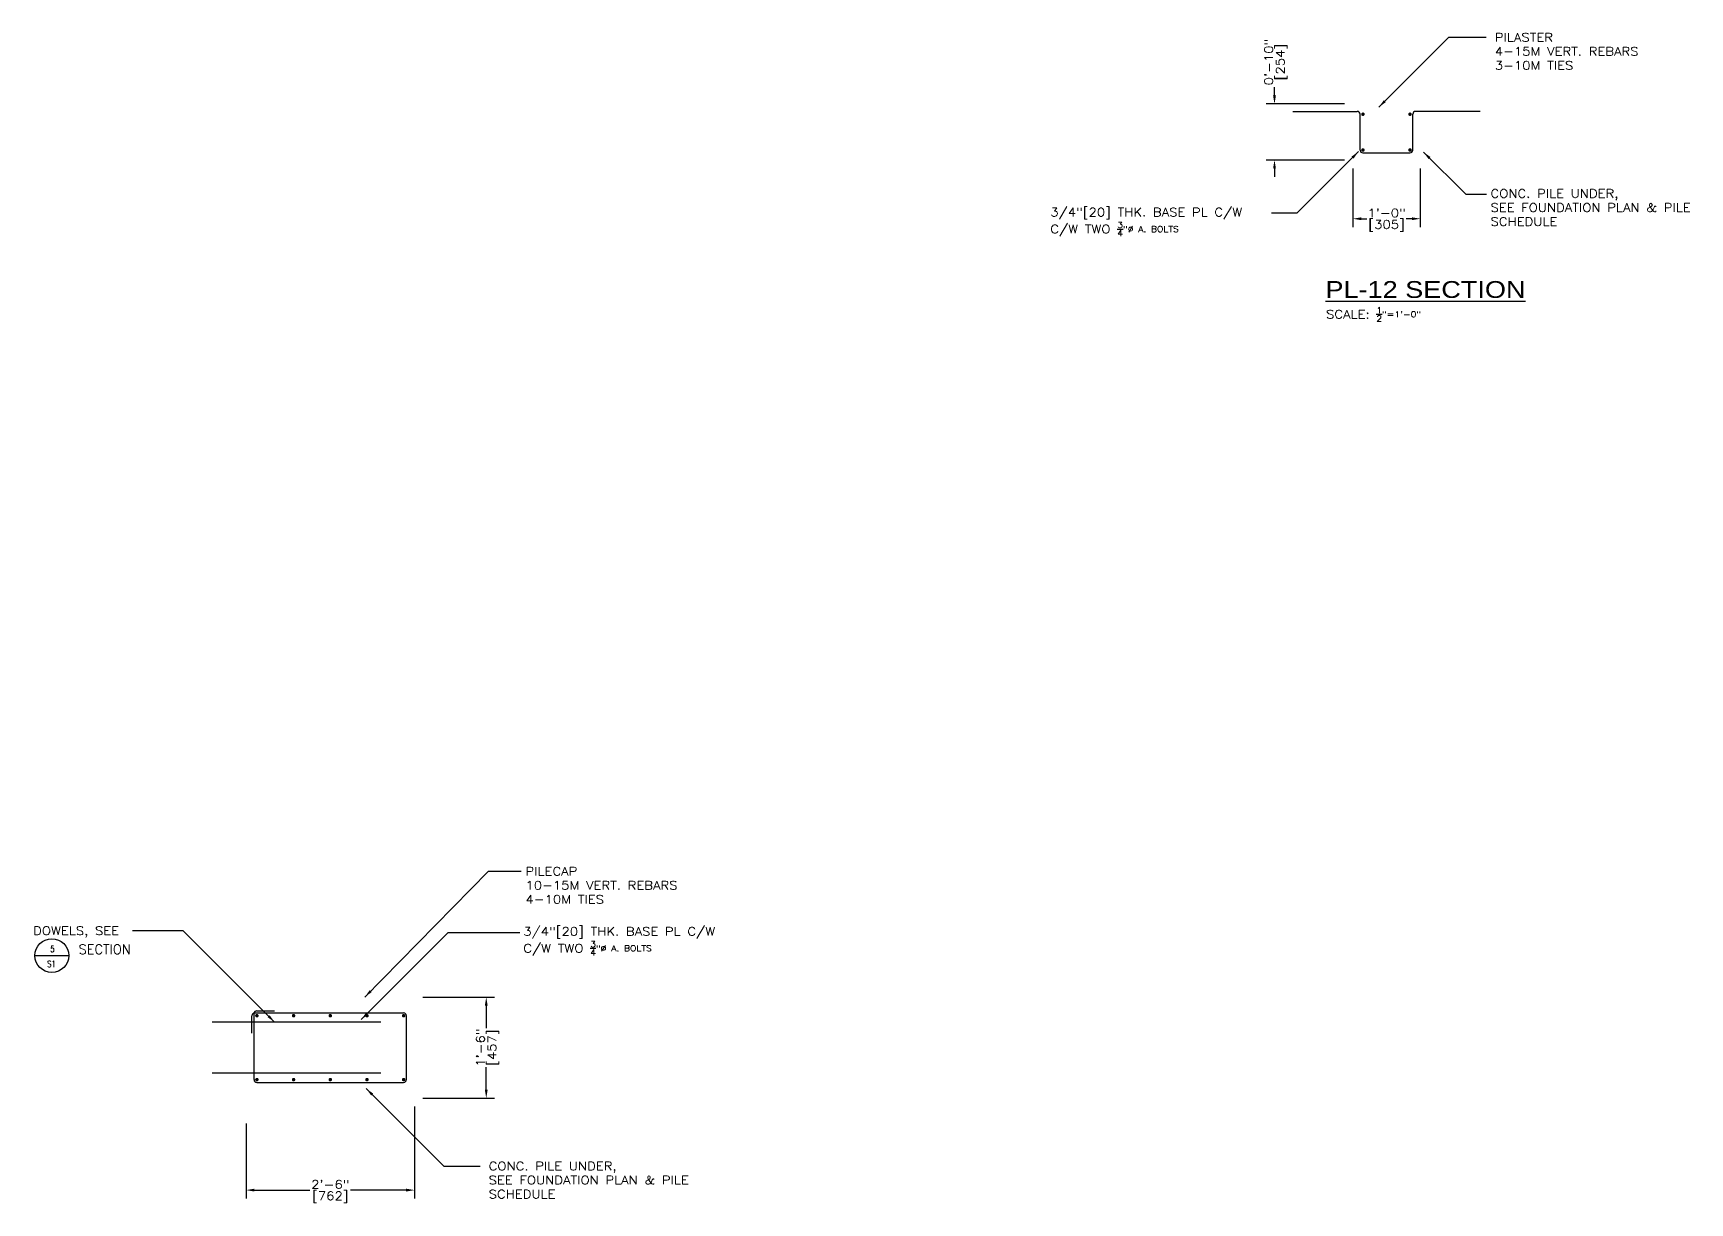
# Model space of a CAD drawing. Header units: inches. Extents: x -229 to 9761, y -1201 to 3580.
# Drawn here: x -84 to 210.9, y -183.4 to 24.8 of the extents above; entities that cross this region are included whole.
import ezdxf
from ezdxf.enums import TextEntityAlignment as Align

# ---------------------------------------------------------------- set-up
doc = ezdxf.new("R2010")
doc.units = ezdxf.units.IN
doc.header["$MEASUREMENT"] = 0
doc.layers.get('DEFPOINTS').update_dxf_attribs({"linetype": 'CONTINUOUS'})
for name, color, linetype in [('Dimension', 5, 'CONTINUOUS'), ('Foundation_Details_Reinf', 131, 'CONTINUOUS'), ('LAYER131A', 131, 'CONTINUOUS'), ('LAYER15A', 15, 'CONTINUOUS'), ('Structural_Section_Dim', 5, 'CONTINUOUS'), ('Structural_Section_Reinf', 131, 'CONTINUOUS'), ('Structural_Section_Text', 5, 'CONTINUOUS'), ('TEXT133', 133, 'CONTINUOUS')]:
    doc.layers.add(name, color=color, linetype=linetype)
doc.styles.add('ROMANS', font='ROMANS.SHX', dxfattribs={"width": 0.8})
doc.styles.add('ROMANS-100', font='ROMANS.SHX')
doc.styles.add('ROMANS-115', font='romans.shx', dxfattribs={"width": 1.15})
doc.styles.add('SANS-115', font='sanss___.ttf', dxfattribs={"width": 1.15})
doc.dimstyles.new('112-ROMANS-115-MS', dxfattribs={"dimscale": 0, "dimtxt": 1.5, "dimasz": 1.5, "dimexe": 1.5, "dimexo": 1.5, "dimgap": 0.125, "dimtad": 0, "dimdec": 4, "dimzin": 1, "dimdsep": 46, "dimlunit": 4, "dimtxsty": 'ROMANS-115', "dimcen": 0.125, "dimclrd": 256, "dimclre": 256, "dimclrt": 256, "dimadec": 0, "dimazin": 0, "dimtfac": 1, "dimtdec": 4, "dimtofl": 0, "dimtmove": 0, "dimatfit": 0, "dimfxl": 1, "dimtfillclr": 256, "dimfrac": 2, "dimtolj": 1, "dimtzin": 0, "dimarcsym": 0})
doc.dimstyles.new('12-ROMANS-115-PS', dxfattribs={"dimscale": 0, "dimtxt": 0.0625, "dimasz": 0.0625, "dimexe": 0.0625, "dimexo": 0.03125, "dimgap": 0.03125, "dimtad": 1, "dimdec": 3, "dimlfac": 24, "dimzin": 1, "dimdsep": 46, "dimlunit": 4, "dimtxsty": 'ROMANS-115', "dimcen": 0.125, "dimclrd": 256, "dimclre": 256, "dimclrt": 256, "dimadec": 0, "dimazin": 0, "dimtfac": 1, "dimtdec": 3, "dimtofl": 0, "dimtmove": 0, "dimatfit": 0, "dimfxl": 1, "dimfrac": 2, "dimtolj": 1, "dimtzin": 0, "dimarcsym": 0})

# ---------------------------------------------------------------- blocks, each defined once
blk = doc.blocks.new('*D113')
at = {"layer": 'DEFPOINTS', "color": 0, "ltscale": 2}
for p in [(-16.07, -146.81), (-16.07, -164.81), (-3.31, -164.81)]:
    blk.add_point(p, dxfattribs=at)
at = {"layer": 'Structural_Section_Dim', "lineweight": -2, "ltscale": 2}
for p, q in [((-14.57, -146.81), (-1.81, -146.81)), ((-3.31, -148.31), (-3.31, -152.32)), ((-3.31, -163.31), (-3.31, -159.3)), ((-14.57, -164.81), (-1.81, -164.81))]:
    blk.add_line(p, q, dxfattribs=at)
at = {"layer": 'Structural_Section_Dim', "ltscale": 2}
for points in [[(-3.56, -148.31), (-3.06, -148.31), (-3.31, -146.81)], [(-3.56, -163.31), (-3.06, -163.31), (-3.31, -164.81)]]:
    blk.add_solid(points, dxfattribs=at)
at = {"layer": 'Structural_Section_Dim', "ltscale": 2, "char_height": 1.5, "attachment_point": 5, "rotation": 90, "style": 'ROMANS-115'}
for s, insert in [('\\A1;1\'-6"', (-4.33, -155.81)), ('\\A1;[457]', (-2.04, -155.81))]:
    blk.add_mtext(s, dxfattribs=dict(at, insert=insert))
blk = doc.blocks.new('*D114')
at = {"layer": 'DEFPOINTS', "color": 0, "ltscale": 2}
for p in [(-16.07, -164.81), (-46.07, -167.81), (-16.07, -181.17)]:
    blk.add_point(p, dxfattribs=at)
at = {"layer": 'Structural_Section_Dim', "lineweight": -2, "ltscale": 2}
for p, q in [((-16.07, -166.31), (-16.07, -182.67)), ((-46.07, -169.31), (-46.07, -182.67)), ((-44.57, -181.17), (-34.69, -181.17)), ((-17.57, -181.17), (-27.45, -181.17))]:
    blk.add_line(p, q, dxfattribs=at)
at = {"layer": 'Structural_Section_Dim', "ltscale": 2}
for points in [[(-44.57, -180.92), (-44.57, -181.42), (-46.07, -181.17)], [(-17.57, -180.92), (-17.57, -181.42), (-16.07, -181.17)]]:
    blk.add_solid(points, dxfattribs=at)
at = {"layer": 'Structural_Section_Dim', "ltscale": 2, "char_height": 1.5, "attachment_point": 5, "style": 'ROMANS-115'}
for s, insert in [('\\A1;2\'-6"', (-31.07, -180.16)), ('\\A1;[762]', (-31.07, -182.44))]:
    blk.add_mtext(s, dxfattribs=dict(at, insert=insert))
blk = doc.blocks.new('Detail')
at = {"layer": 'LAYER15A'}
blk.add_line((0, 0), (0.501, 0), dxfattribs=at)
blk.add_circle((0.251, 0), 0.251, dxfattribs=at)
at = {"layer": 'LAYER131A', "style": 'ROMANS', "width": 0.8}
for tag, p in [('TITLE_NO.', (0.26, 0.052)), ('SHEET_NO.', (0.247, -0.17))]:
    blk.add_attdef(tag, text='', height=0.0938, dxfattribs=at).set_placement(p, align=Align.CENTER)
at = {"layer": 'TEXT133', "style": 'ROMANS-100'}
blk.add_attdef('DETAIL', (0.648, 0.023), '', height=0.141, dxfattribs=at)
blk = doc.blocks.new('*D119')
at = {"layer": 'DEFPOINTS', "color": 0, "ltscale": 2}
for p in [(150.95, 2.22), (162.95, 2.22), (162.95, -8.23)]:
    blk.add_point(p, dxfattribs=at)
at = {"layer": 'Structural_Section_Dim', "lineweight": -2, "ltscale": 2}
for p, q in [((150.95, 0.72), (150.95, -9.73)), ((162.95, 0.72), (162.95, -9.73)), ((152.45, -8.23), (153.46, -8.23)), ((161.45, -8.23), (160.45, -8.23))]:
    blk.add_line(p, q, dxfattribs=at)
at = {"layer": 'Structural_Section_Dim', "ltscale": 2}
for points in [[(152.45, -7.98), (152.45, -8.48), (150.95, -8.23)], [(161.45, -7.98), (161.45, -8.48), (162.95, -8.23)]]:
    blk.add_solid(points, dxfattribs=at)
at = {"layer": 'Structural_Section_Dim', "ltscale": 2, "char_height": 1.5, "attachment_point": 5, "style": 'ROMANS-115'}
for s, insert in [('\\A1;1\'-0"', (156.95, -7.21)), ('\\A1;[305]', (156.95, -9.5))]:
    blk.add_mtext(s, dxfattribs=dict(at, insert=insert))
blk = doc.blocks.new('*D120')
at = {"layer": 'DEFPOINTS', "color": 0, "ltscale": 2}
for p in [(137, 12.22), (150.95, 12.22), (150.95, 2.22)]:
    blk.add_point(p, dxfattribs=at)
at = {"layer": 'Structural_Section_Dim', "lineweight": -2, "ltscale": 2}
for p, q in [((137, 13.72), (137, 15.22)), ((149.45, 12.22), (135.5, 12.22)), ((149.45, 2.22), (135.5, 2.22)), ((137, 0.72), (137, -0.78))]:
    blk.add_line(p, q, dxfattribs=at)
at = {"layer": 'Structural_Section_Dim', "ltscale": 2}
for points in [[(136.75, 13.72), (137.25, 13.72), (137, 12.22)], [(136.75, 0.72), (137.25, 0.72), (137, 2.22)]]:
    blk.add_solid(points, dxfattribs=at)
at = {"layer": 'Structural_Section_Dim', "ltscale": 2, "char_height": 1.5, "attachment_point": 5, "rotation": 90, "style": 'ROMANS-115'}
for s, insert in [('\\A1;0\'-10"', (135.98, 19.66)), ('\\A1;[254]', (138.27, 19.66))]:
    blk.add_mtext(s, dxfattribs=dict(at, insert=insert))

msp = doc.modelspace()

# ---------------------------------------------------------------- linework, layer by layer
at = {"layer": 'Foundation_Details_Reinf'}
for p, q in [((140.241876, 10.879048), (151.741876, 10.879048)), ((152.241876, 4.004048), (152.241876, 10.379048)), ((161.616876, 4.004048), (161.616876, 10.379048)), ((173.616876, 10.879048), (162.116876, 10.879048)), ((152.741876, 3.504048), (161.116876, 3.504048)), ((-45.008124, -153.245952), (-45.008124, -150.120952)), ((-44.633124, -161.495952), (-44.633124, -149.745952)), ((-44.508124, -149.620952), (-18.008124, -149.620952)), ((-44.133124, -149.245952), (-41.008124, -149.245952)), ((-17.508124, -161.495952), (-17.508124, -150.120952)), ((-44.133124, -161.995952), (-18.008124, -161.995952))]:
    msp.add_line(p, q, dxfattribs=at)
at = {"layer": 'Foundation_Details_Reinf', "const_width": 0.3125}
for points in [[(152.585626, 10.379048, -1), (152.898126, 10.379048, -1)], [(161.273126, 10.379048, 1), (160.960626, 10.379048, 1)], [(152.585626, 4.004048, 1), (152.898126, 4.004048, 1)], [(161.273126, 4.004048, -1), (160.960626, 4.004048, -1)], [(-44.289374, -150.120952, -1), (-43.976874, -150.120952, -1)], [(-37.445624, -150.120952, 1), (-37.758124, -150.120952, 1)], [(-30.914374, -150.120952, 1), (-31.226874, -150.120952, 1)], [(-24.695624, -150.120952, -1), (-24.383124, -150.120952, -1)], [(-17.851874, -150.120952, 1), (-18.164374, -150.120952, 1)], [(-44.289374, -161.495952, 1), (-43.976874, -161.495952, 1)], [(-37.445624, -161.495952, -1), (-37.758124, -161.495952, -1)], [(-30.914374, -161.495952, -1), (-31.226874, -161.495952, -1)], [(-24.695624, -161.495952, 1), (-24.383124, -161.495952, 1)], [(-17.851874, -161.495952, -1), (-18.164374, -161.495952, -1)]]:
    msp.add_lwpolyline(points, format="xyb", close=True, dxfattribs=at)
at = {"layer": 'Foundation_Details_Reinf'}
for centre, start, end in [((151.741876, 10.379048), 0, 90), ((162.116876, 10.379048), 90, 180), ((152.741876, 4.004048), 180, 270), ((161.116876, 4.004048), 270, 0), ((-44.508124, -150.120952), 90, 180), ((-44.133124, -149.745952), 90, 180), ((-18.008124, -150.120952), 0, 90), ((-44.133124, -161.495952), 180, 270), ((-18.008124, -161.495952), 270, 0)]:
    msp.add_arc(centre, 0.5, start, end, dxfattribs=at)
at = {"layer": 'Structural_Section_Reinf'}
for p, q in [((-22.070624, -151.269726), (-52.070624, -151.269726)), ((-22.070624, -160.347179), (-52.070624, -160.347179))]:
    msp.add_line(p, q, dxfattribs=at)

# ---------------------------------------------------------------- block references
at = {"layer": 'Dimension', "xscale": 11.99999912338149, "yscale": 11.99999912338149, "zscale": 11.99999912338148}
msp.add_blockref('Detail', (-83.647803, -139.420308), dxfattribs=at).add_auto_attribs({'TITLE_NO.': '5', 'SHEET_NO.': 'S1', 'DETAIL': 'SECTION'})

# ---------------------------------------------------------------- texts
at = {"layer": 'Structural_Section_Dim', "attachment_point": 1, "style": 'ROMANS-115'}
for s, insert, char_height in [('\\A1;CONC. PILE UNDER,\\PSEE FOUNDATION PLAN & PILE\\PSCHEDULE', (175.449412, -2.98609), 1.5), ('\\A1;DOWELS, SEE', (-83.962565, -134.246122), 1.49999989), ('\\A1;CONC. PILE UNDER,\\PSEE FOUNDATION PLAN & PILE\\PSCHEDULE', (-2.876078, -176.14056), 1.49999989)]:
    msp.add_mtext(s, dxfattribs=dict(at, insert=insert, char_height=char_height))
at = {"layer": 'Structural_Section_Dim', "ltscale": 15, "attachment_point": 1, "style": 'ROMANS-115'}
for insert, char_height in [((97.098855, -6.311402), 1.5), ((3.28764, -134.363225), 1.49999989)]:
    msp.add_mtext('\\A1;3/4"[20] THK. BASE PL C/W \\PC/W TWO \\H0.7x;\\S3/4;"%%C A. BOLTS', dxfattribs=dict(at, insert=insert, char_height=char_height))
at = {"layer": 'Structural_Section_Text', "style": 'SANS-115', "width": 1.15}
msp.add_text('%%UPL-12 SECTION', height=3, dxfattribs=at).set_placement((146.065588, -22.327875))
at = {"layer": 'Structural_Section_Text', "attachment_point": 1, "style": 'ROMANS-115'}
for s, insert, char_height in [('\\A1;PILASTER\\P4-15M VERT. REBARS\\P3-10M TIES', (176.217527, 24.816175), 1.5), ('\\A1;SCALE: \\H0.7x;\\S1/2;"=1\'-0"', (146.180767, -23.981307), 1.5), ('PILECAP\\P10-15M VERT. REBARS\\P4-10M TIES', (3.670562, -123.65152), 1.49999989)]:
    msp.add_mtext(s, dxfattribs=dict(at, insert=insert, char_height=char_height))

# ---------------------------------------------------------------- dimensions: what is measured, and where the dimension line sits
at = {"layer": 'Structural_Section_Dim', "ltscale": 15}
dim = msp.add_linear_dim(base=(136.998864, 12.222681), p1=(150.95267, 2.222681), p2=(150.95267, 12.222681), angle=90, dimstyle='112-ROMANS-115-MS', override={"dimscale": 1, "dimpost": '\\X'}, dxfattribs=at)
dim.commit()
dim.dimension.update_dxf_attribs({"geometry": '*D120', "text_midpoint": (136.998864, 19.660181)})
dim = msp.add_linear_dim(base=(162.95267, -8.23032), p1=(150.95267, 2.222681), p2=(162.95267, 2.222681), dimstyle='112-ROMANS-115-MS', override={"dimscale": 1, "dimpost": '\\X'}, dxfattribs=at)
dim.commit()
dim.dimension.update_dxf_attribs({"geometry": '*D119', "text_midpoint": (156.95267, -8.23032)})
at = {"layer": 'Structural_Section_Dim'}
dim = msp.add_linear_dim(base=(-3.311538, -164.808452), p1=(-16.070624, -146.808455), p2=(-16.070624, -164.808452), angle=90, dimstyle='112-ROMANS-115-MS', override={"dimscale": 1, "dimpost": '\\X'}, dxfattribs=at)
dim.commit()
dim.dimension.update_dxf_attribs({"geometry": '*D113', "text_midpoint": (-3.311538, -155.808454)})
dim = msp.add_linear_dim(base=(-16.070624, -181.174327), p1=(-46.07062, -167.808452), p2=(-16.070624, -164.808452), dimstyle='112-ROMANS-115-MS', override={"dimscale": 1, "dimpost": '\\X'}, dxfattribs=at)
dim.commit()
dim.dimension.update_dxf_attribs({"geometry": '*D114', "text_midpoint": (-31.070622, -181.174327)})

# ---------------------------------------------------------------- leaders
at = {"layer": 'Structural_Section_Dim', "ltscale": 15}
for points, override in [([(155.562524, 11.625787), (168.027375, 24.090639), (174.666733, 24.090639)], {"dimscale": 24, "dimtad": 0, "dimlfac": 0.041667, "dimse2": 1}), ([(151.95267, 3.722681), (141.000644, -7.229345), (136.443797, -7.229345)], {"dimscale": 24, "dimtad": 0, "dimlfac": 0.041667}), ([(163.516738, 3.649606), (171.045753, -3.879409), (174.761033, -3.879409)], {"dimscale": 24, "dimtad": 0, "dimlfac": 0.041667, "dimse2": 1}), ([(-25.570623, -150.808454), (-10.063768, -135.3016), (2.679646, -135.3016)], {"dimscale": 23.999998, "dimtad": 0, "dimlfac": 0.041667})]:
    msp.add_leader(points, dimstyle='12-ROMANS-115-PS', override=override, dxfattribs=at)
at = {"layer": 'Structural_Section_Dim', "annotation_type": 0, "has_hookline": 1, "hookline_direction": 1, "text_width": 16.921427}
msp.add_leader([(-40.985479, -151.269727), (-57.259084, -134.996122), (-66.291138, -134.996122)], dimstyle='12-ROMANS-115-PS', override={"dimscale": 23.999998, "dimtad": 0, "dimlfac": 0.041667}, dxfattribs=at)
at = {"layer": 'Structural_Section_Dim'}
msp.add_leader([(-24.672964, -163.095257), (-10.876324, -176.891896), (-4.370054, -176.891896)], dimstyle='12-ROMANS-115-PS', override={"dimscale": 23.999998, "dimtad": 0, "dimlfac": 0.041667}, dxfattribs=at)
at = {"layer": 'Structural_Section_Text', "annotation_type": 0, "has_hookline": 1, "hookline_direction": 0, "text_width": 30.146426}
msp.add_leader([(-24.926524, -146.808455), (-2.891623, -124.40152), (2.920562, -124.40152)], dimstyle='12-ROMANS-115-PS', override={"dimscale": 23.999998, "dimtad": 0, "dimlfac": 0.041667, "dimse1": 1}, dxfattribs=at)

doc.saveas('drawing.dxf')
